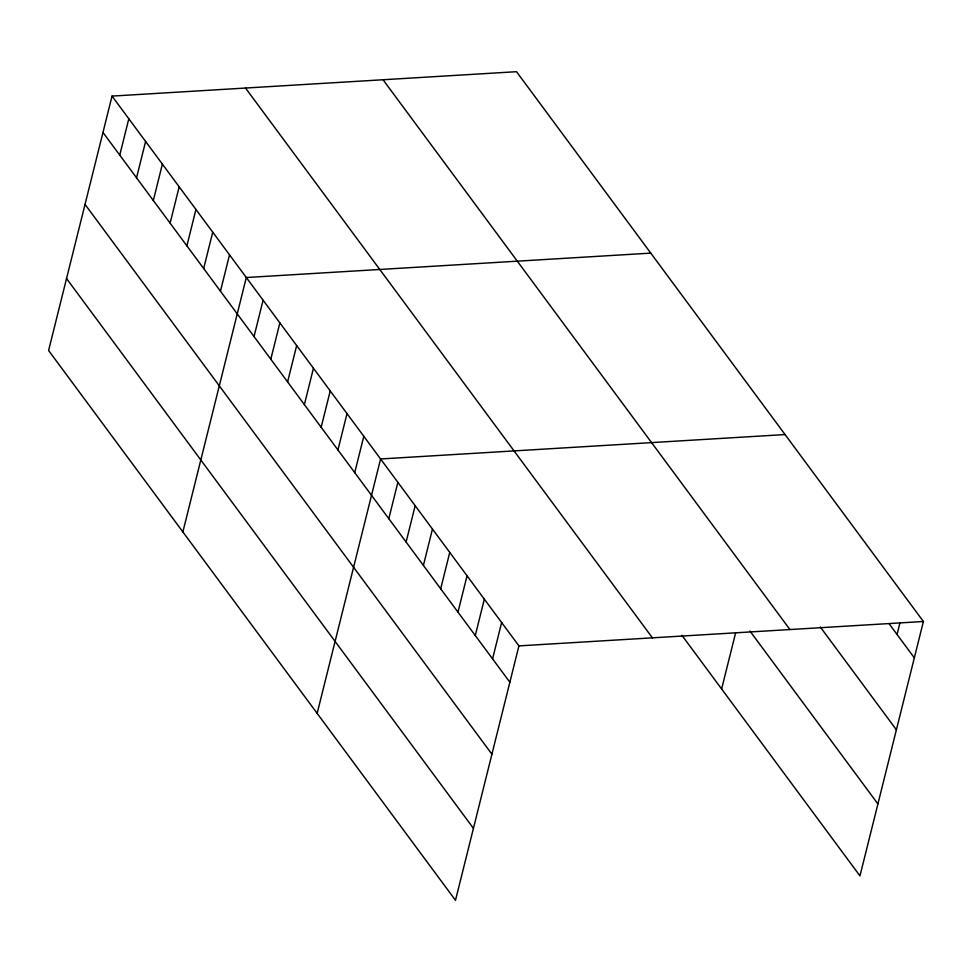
<?xml version="1.0" encoding="UTF-8"?>
<svg xmlns="http://www.w3.org/2000/svg" width="972" height="972" viewBox="0 0 972 972"><rect width="100%" height="100%" fill="white"/><g stroke="black" fill="none" stroke-linecap="round" stroke-linejoin="round"><path stroke-width="1.46" d="M112.035 96.094L48.6 350.503L455.491 900.303L518.927 645.894L112.035 96.094L516.509 71.697L923.4 621.497L859.965 875.906L681.87 635.263M119.75 155.119L128.814 118.778M136.542 177.803L145.606 141.45M153.321 200.487L162.385 164.134M170.112 223.159L179.164 186.818M186.891 245.843L195.955 209.49M203.67 268.515L212.734 232.174M220.462 291.199L229.526 254.846M182.87 531.939L246.305 277.53L650.778 253.121M254.032 336.555L263.096 300.214M270.811 359.239L279.875 322.886M287.603 381.911L296.667 345.57M304.382 404.595L313.446 368.242M321.161 427.267L330.225 390.926M337.952 449.951L347.016 413.61M354.731 472.635L363.795 436.282M317.151 713.375L380.587 458.966L785.06 434.557M388.812 518.671L397.876 482.331M406.102 542.048L415.166 505.695M423.403 565.412L432.467 529.06M440.693 588.777L449.757 552.424M457.982 612.141L467.046 575.801M475.284 635.506L484.335 599.165M492.573 658.87L501.637 622.53M721.625 688.978L735.622 632.845M897.047 634.473L899.951 622.845M518.927 645.894L923.4 621.497M889.259 623.963L914.336 657.837M820.307 626.989L896.391 729.802M383.029 79.74L789.92 629.54M749.947 631.035L877.91 803.941M245.503 88.039L652.406 637.839M102.971 132.447L509.863 682.247M85.026 204.399L491.917 754.199M66.546 278.551L473.437 828.351"/></g></svg>
